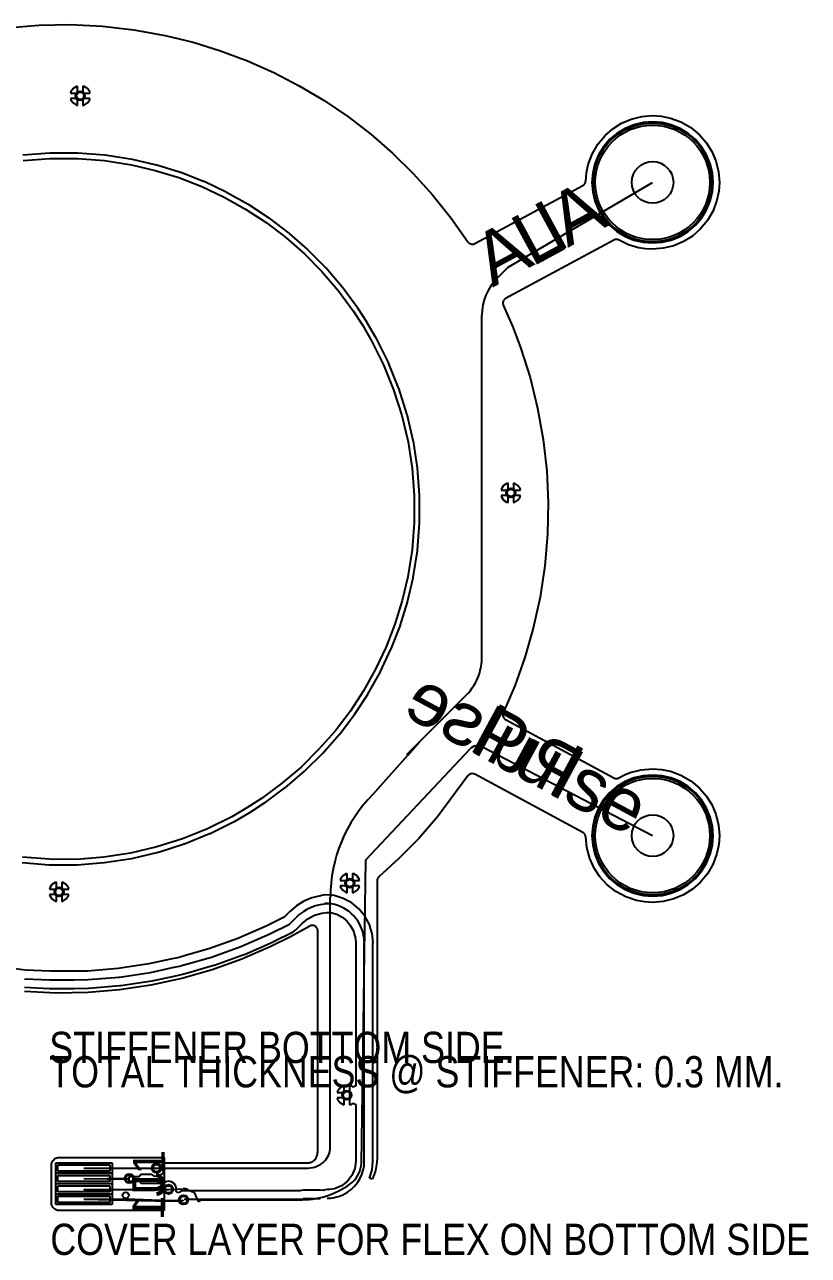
# Model space of a CAD drawing. Header units: millimetres. Extents: x -0.13 to 2.52, y -0.79 to 1.53.
# Drawn here: x 1.04 to 2.522, y -0.794 to 1.535 of the extents above; entities that cross this region are included whole.
import ezdxf

# ---------------------------------------------------------------- set-up
doc = ezdxf.new("R2010")
doc.units = ezdxf.units.MM
doc.header["$MEASUREMENT"] = 0
for name, color, linetype in [('BottomLayer', 5, 'Continuous'), ('BottomOverlay', 54, 'Continuous'), ('BottomPaste', 16, 'Continuous'), ('BottomSolder', 6, 'Continuous'), ('Mechanical4', 56, 'Continuous'), ('Mechanical5', 56, 'Continuous'), ('MultiLayer', 9, 'Continuous'), ('PadHoleLayer', 156, 'Continuous'), ('TopLayer', 1, 'Continuous'), ('TopOverlay', 2, 'Continuous'), ('TopPaste', 8, 'Continuous'), ('TopSolder', 216, 'Continuous'), ('ViaHoleLayer', 16, 'Continuous')]:
    doc.layers.add(name, color=color, linetype=linetype)
doc.styles.add('Arial', font='', dxfattribs={"height": 0.2})
doc.styles.add('Arial Narrow', font='', dxfattribs={"height": 0.2})
doc.styles.get('Arial').set_extended_font_data('Arial')
doc.styles.get('Arial Narrow').set_extended_font_data('Arial Narrow')

msp = doc.modelspace()

# ---------------------------------------------------------------- linework, layer by layer
at = {"layer": 'BottomLayer'}
for p, q in [((1.0072, 1.5285), (1.067, 1.5335)), ((1.067, 1.5335), (1.1269, 1.5346)), ((1.1269, 1.5346), (1.1869, 1.5317)), ((1.1869, 1.5317), (1.2466, 1.525)), ((1.2466, 1.525), (1.3059, 1.5143)), ((1.3059, 1.5143), (1.3585, 1.5013)), ((1.3585, 1.5013), (1.4104, 1.4853)), ((1.4104, 1.4853), (1.4612, 1.4662)), ((1.4612, 1.4662), (1.5108, 1.444)), ((1.5108, 1.444), (1.5592, 1.419)), ((1.1274, 1.4074), (1.127, 1.405)), ((1.127, 1.405), (1.1402, 1.405)), ((1.1316, 1.4136), (1.1274, 1.4074)), ((1.1378, 1.4178), (1.1316, 1.4136)), ((1.1402, 1.4182), (1.1378, 1.4178)), ((1.1402, 1.405), (1.1402, 1.4182)), ((1.1525, 1.4178), (1.1502, 1.4182)), ((1.1502, 1.4182), (1.1502, 1.405)), ((1.1502, 1.405), (1.1634, 1.405)), ((1.1588, 1.4136), (1.1525, 1.4178)), ((1.163, 1.4074), (1.1588, 1.4136)), ((1.1634, 1.405), (1.163, 1.4074)), ((1.5592, 1.419), (1.6059, 1.3911)), ((1.1402, 1.395), (1.127, 1.395)), ((1.127, 1.395), (1.1274, 1.3926)), ((1.1274, 1.3926), (1.1316, 1.3864)), ((1.1316, 1.3864), (1.1378, 1.3822)), ((1.1378, 1.3822), (1.1402, 1.3818)), ((1.1402, 1.3818), (1.1402, 1.395)), ((1.1634, 1.395), (1.1502, 1.395)), ((1.1502, 1.395), (1.1502, 1.3818)), ((1.1502, 1.3818), (1.1525, 1.3822)), ((1.1525, 1.3822), (1.1588, 1.3864)), ((1.1588, 1.3864), (1.163, 1.3926)), ((1.163, 1.3926), (1.1634, 1.395)), ((1.6059, 1.3911), (1.651, 1.3605)), ((1.651, 1.3605), (1.6942, 1.3271)), ((2.1684, 1.3481), (2.1865, 1.3558)), ((2.1865, 1.3558), (2.207, 1.3609)), ((2.207, 1.3609), (2.227, 1.3625)), ((2.227, 1.3507), (2.209, 1.3493)), ((2.227, 1.3625), (2.2435, 1.3614)), ((2.2449, 1.3493), (2.227, 1.3507)), ((2.2435, 1.3614), (2.2606, 1.3579)), ((2.2606, 1.3579), (2.2805, 1.3505)), ((2.2805, 1.3505), (2.2991, 1.3399)), ((1.6942, 1.3271), (1.7354, 1.2913)), ((2.1371, 1.3249), (2.1518, 1.3376)), ((2.1596, 1.3288), (2.1459, 1.3172)), ((2.1518, 1.3376), (2.1684, 1.3481)), ((2.1749, 1.3382), (2.1596, 1.3288)), ((2.1915, 1.3451), (2.1749, 1.3382)), ((2.209, 1.3493), (2.1915, 1.3451)), ((2.2624, 1.3451), (2.2449, 1.3493)), ((2.279, 1.3382), (2.2624, 1.3451)), ((2.2943, 1.3288), (2.279, 1.3382)), ((2.308, 1.3172), (2.2943, 1.3288)), ((2.2991, 1.3399), (2.3157, 1.3261)), ((2.1126, 1.2898), (2.1233, 1.3083)), ((2.1233, 1.3083), (2.1371, 1.3249)), ((2.1459, 1.3172), (2.1342, 1.3035)), ((2.3197, 1.3035), (2.308, 1.3172)), ((2.3157, 1.3261), (2.3284, 1.3114)), ((2.3284, 1.3114), (2.3389, 1.2948)), ((1.0876, 1.2916), (1.0365, 1.2877)), ((1.088, 1.2915), (1.0876, 1.2916)), ((1.0884, 1.2916), (1.088, 1.2915)), ((1.1397, 1.2916), (1.0884, 1.2916)), ((1.1401, 1.2915), (1.1397, 1.2916)), ((1.1405, 1.2915), (1.1401, 1.2915)), ((1.1918, 1.2875), (1.1405, 1.2915)), ((1.1921, 1.2874), (1.1918, 1.2875)), ((1.1925, 1.2874), (1.1921, 1.2874)), ((1.2434, 1.2794), (1.1925, 1.2874)), ((1.7354, 1.2913), (1.7744, 1.253)), ((2.1052, 1.2698), (2.1126, 1.2898)), ((2.1248, 1.2881), (2.118, 1.2715)), ((2.1342, 1.3035), (2.1248, 1.2881)), ((2.3291, 1.2881), (2.3197, 1.3035)), ((2.336, 1.2715), (2.3291, 1.2881)), ((2.3389, 1.2948), (2.3466, 1.2766)), ((1.2438, 1.2793), (1.2434, 1.2794)), ((1.2441, 1.2793), (1.2438, 1.2793)), ((1.2893, 1.2687), (1.2441, 1.2793)), ((1.2897, 1.2686), (1.2893, 1.2687)), ((1.29, 1.2685), (1.2897, 1.2686)), ((1.3344, 1.2548), (1.29, 1.2685)), ((2.1019, 1.2543), (2.1052, 1.2698)), ((2.118, 1.2715), (2.1138, 1.254)), ((2.3402, 1.254), (2.336, 1.2715)), ((2.3466, 1.2766), (2.3517, 1.2561)), ((1.3347, 1.2547), (1.3344, 1.2548)), ((1.3351, 1.2546), (1.3347, 1.2547)), ((1.3784, 1.2378), (1.3351, 1.2546)), ((1.3788, 1.2376), (1.3784, 1.2378)), ((1.3791, 1.2375), (1.3788, 1.2376)), ((1.4212, 1.2177), (1.3791, 1.2375)), ((1.7744, 1.253), (1.8111, 1.2124)), ((2.0988, 1.2337), (2.0995, 1.2346)), ((2.0995, 1.2346), (2.0998, 1.2355)), ((2.0998, 1.2355), (2.1002, 1.2363)), ((2.1002, 1.2363), (2.1003, 1.2374)), ((2.1003, 1.2374), (2.1006, 1.2384)), ((2.1006, 1.2384), (2.1019, 1.2543)), ((2.1138, 1.254), (2.1123, 1.2361)), ((2.1123, 1.2361), (2.1138, 1.2182)), ((2.3416, 1.2361), (2.3402, 1.254)), ((2.3402, 1.2182), (2.3416, 1.2361)), ((2.3517, 1.2561), (2.3533, 1.236)), ((2.3533, 1.236), (2.3522, 1.2195)), ((1.4215, 1.2175), (1.4212, 1.2177)), ((1.4219, 1.2173), (1.4215, 1.2175)), ((1.4626, 1.1946), (1.4219, 1.2173)), ((1.8111, 1.2124), (1.8462, 1.1686)), ((1.8911, 1.1204), (2.0953, 1.2303)), ((2.0953, 1.2303), (2.0961, 1.2309)), ((2.0961, 1.2309), (2.097, 1.2314)), ((2.097, 1.2314), (2.0976, 1.2322)), ((2.0976, 1.2322), (2.0983, 1.2328)), ((2.0983, 1.2328), (2.0988, 1.2337)), ((2.1138, 1.2182), (2.118, 1.2007)), ((2.336, 1.2007), (2.3402, 1.2182)), ((2.3522, 1.2195), (2.3488, 1.2025)), ((1.4628, 1.1943), (1.4626, 1.1946)), ((1.4632, 1.1942), (1.4628, 1.1943)), ((1.5022, 1.1686), (1.4632, 1.1942)), ((2.118, 1.2007), (2.1248, 1.1841)), ((2.3291, 1.1841), (2.336, 1.2007)), ((2.3488, 1.2025), (2.3414, 1.1825)), ((1.5025, 1.1683), (1.5022, 1.1686)), ((1.5028, 1.1682), (1.5025, 1.1683)), ((1.54, 1.1399), (1.5028, 1.1682)), ((1.8462, 1.1686), (1.8779, 1.1235)), ((2.1248, 1.1841), (2.1342, 1.1687)), ((2.1342, 1.1687), (2.1459, 1.1551)), ((2.308, 1.1551), (2.3197, 1.1687)), ((2.3197, 1.1687), (2.3291, 1.1841)), ((2.3414, 1.1825), (2.3307, 1.164)), ((2.1459, 1.1551), (2.1596, 1.1434)), ((2.1596, 1.1434), (2.1749, 1.134)), ((2.279, 1.134), (2.2943, 1.1434)), ((2.2943, 1.1434), (2.308, 1.1551)), ((2.3169, 1.1474), (2.3022, 1.1346)), ((2.3307, 1.164), (2.3169, 1.1474)), ((1.5402, 1.1396), (1.54, 1.1399)), ((1.5406, 1.1394), (1.5402, 1.1396)), ((1.5757, 1.1085), (1.5406, 1.1394)), ((1.8779, 1.1235), (1.8789, 1.1226)), ((1.8789, 1.1226), (1.8798, 1.1215)), ((1.8798, 1.1215), (1.8804, 1.1212)), ((1.8804, 1.1212), (1.8808, 1.1208)), ((1.8808, 1.1208), (1.8821, 1.1203)), ((1.8821, 1.1203), (1.8833, 1.1197)), ((1.8833, 1.1197), (1.8839, 1.1196)), ((1.8839, 1.1196), (1.8845, 1.1194)), ((1.8845, 1.1194), (1.8859, 1.1194)), ((1.8859, 1.1194), (1.8873, 1.1193)), ((1.8873, 1.1193), (1.8879, 1.1195)), ((1.8879, 1.1195), (1.8885, 1.1195)), ((1.8885, 1.1195), (1.8898, 1.12)), ((1.8898, 1.12), (1.8911, 1.1204)), ((2.1535, 1.127), (1.9493, 1.0167)), ((2.1543, 1.1272), (2.1535, 1.127)), ((2.155, 1.1276), (2.1543, 1.1272)), ((2.1562, 1.1278), (2.155, 1.1276)), ((2.1574, 1.1281), (2.1562, 1.1278)), ((2.1582, 1.1281), (2.1574, 1.1281)), ((2.159, 1.1282), (2.1582, 1.1281)), ((2.1601, 1.1279), (2.159, 1.1282)), ((2.1613, 1.1278), (2.1601, 1.1279)), ((2.162, 1.1274), (2.1613, 1.1278)), ((2.1628, 1.1272), (2.162, 1.1274)), ((2.1812, 1.1183), (2.1628, 1.1272)), ((2.1749, 1.134), (2.1915, 1.1271)), ((2.2003, 1.1126), (2.1812, 1.1183)), ((2.1915, 1.1271), (2.209, 1.1229)), ((2.209, 1.1229), (2.227, 1.1215)), ((2.227, 1.1215), (2.2449, 1.1229)), ((2.2449, 1.1229), (2.2624, 1.1271)), ((2.2624, 1.1271), (2.279, 1.134)), ((2.2856, 1.1242), (2.2675, 1.1164)), ((2.3022, 1.1346), (2.2856, 1.1242)), ((1.5759, 1.1082), (1.5757, 1.1085)), ((1.5762, 1.108), (1.5759, 1.1082)), ((1.6092, 1.0746), (1.5762, 1.108)), ((2.2136, 1.1105), (2.2003, 1.1126)), ((2.2268, 1.1098), (2.2136, 1.1105)), ((2.2469, 1.1114), (2.2268, 1.1098)), ((2.2675, 1.1164), (2.2469, 1.1114)), ((1.6094, 1.0743), (1.6092, 1.0746)), ((1.6097, 1.0741), (1.6094, 1.0743)), ((1.641, 1.0374), (1.6097, 1.0741)), ((1.6412, 1.037), (1.641, 1.0374)), ((1.6415, 1.0368), (1.6412, 1.037)), ((1.6694, 0.9989), (1.6415, 1.0368)), ((1.9442, 1.0091), (1.944, 1.0076)), ((1.944, 1.0076), (1.9441, 1.0071)), ((1.9441, 1.0071), (1.944, 1.0067)), ((1.944, 1.0067), (1.9445, 1.0052)), ((1.9444, 1.0107), (1.9442, 1.0091)), ((1.9446, 1.011), (1.9444, 1.0107)), ((1.9445, 1.0052), (1.9448, 1.0037)), ((1.9447, 1.0115), (1.9446, 1.011)), ((1.9455, 1.0128), (1.9447, 1.0115)), ((1.9448, 1.0037), (1.962, 0.9643)), ((1.9462, 1.0142), (1.9455, 1.0128)), ((1.9466, 1.0145), (1.9462, 1.0142)), ((1.9468, 1.0148), (1.9466, 1.0145)), ((1.9481, 1.0157), (1.9468, 1.0148)), ((1.9493, 1.0167), (1.9481, 1.0157)), ((1.6695, 0.9987), (1.6694, 0.9989)), ((1.6697, 0.9984), (1.6695, 0.9987)), ((1.6876, 0.9709), (1.6697, 0.9984)), ((1.6877, 0.9706), (1.6876, 0.9709)), ((1.6878, 0.9704), (1.6877, 0.9706)), ((1.7046, 0.9415), (1.6878, 0.9704)), ((1.962, 0.9643), (1.9774, 0.9237)), ((1.7047, 0.9412), (1.7046, 0.9415)), ((1.7049, 0.9409), (1.7047, 0.9412)), ((1.7276, 0.8954), (1.7049, 0.9409)), ((1.9774, 0.9237), (1.9954, 0.8668)), ((1.7277, 0.895), (1.7276, 0.8954)), ((1.7279, 0.8946), (1.7277, 0.895)), ((1.747, 0.8474), (1.7279, 0.8946)), ((1.9954, 0.8668), (2.0097, 0.8088)), ((1.7471, 0.847), (1.747, 0.8474)), ((1.7473, 0.8467), (1.7471, 0.847)), ((1.7627, 0.7981), (1.7473, 0.8467)), ((1.7628, 0.7977), (1.7627, 0.7981)), ((1.7629, 0.7973), (1.7628, 0.7977)), ((1.7746, 0.7476), (1.7629, 0.7973)), ((2.0097, 0.8088), (2.0202, 0.75)), ((1.7746, 0.7472), (1.7746, 0.7476)), ((1.7748, 0.7468), (1.7746, 0.7472)), ((1.7826, 0.6962), (1.7748, 0.7468)), ((2.0202, 0.75), (2.0269, 0.6905)), ((1.7826, 0.6958), (1.7826, 0.6962)), ((1.7827, 0.6954), (1.7826, 0.6958)), ((1.7866, 0.6443), (1.7827, 0.6954)), ((2.0269, 0.6905), (2.0296, 0.6307)), ((1.9413, 0.6562), (1.9408, 0.6538)), ((1.9408, 0.6538), (1.954, 0.6538)), ((1.9454, 0.6624), (1.9413, 0.6562)), ((1.9517, 0.6666), (1.9454, 0.6624)), ((1.954, 0.667), (1.9517, 0.6666)), ((1.954, 0.6538), (1.954, 0.667)), ((1.9664, 0.6666), (1.964, 0.667)), ((1.964, 0.667), (1.964, 0.6538)), ((1.964, 0.6538), (1.9773, 0.6538)), ((1.9726, 0.6624), (1.9664, 0.6666)), ((1.9768, 0.6562), (1.9726, 0.6624)), ((1.9773, 0.6538), (1.9768, 0.6562)), ((1.7866, 0.6439), (1.7866, 0.6443)), ((1.7866, 0.6436), (1.7866, 0.6439)), ((1.7866, 0.5922), (1.7866, 0.6436)), ((1.954, 0.6438), (1.9408, 0.6438)), ((1.9408, 0.6438), (1.9413, 0.6414)), ((1.9413, 0.6414), (1.9454, 0.6352)), ((1.9454, 0.6352), (1.9517, 0.631)), ((1.9517, 0.631), (1.954, 0.6306)), ((1.954, 0.6306), (1.954, 0.6438)), ((1.9773, 0.6438), (1.964, 0.6438)), ((1.964, 0.6438), (1.964, 0.6306)), ((1.964, 0.6306), (1.9664, 0.631)), ((1.9664, 0.631), (1.9726, 0.6352)), ((1.9726, 0.6352), (1.9768, 0.6414)), ((1.9768, 0.6414), (1.9773, 0.6438)), ((2.0296, 0.6307), (2.0285, 0.5708)), ((1.7825, 0.5402), (1.7866, 0.5914)), ((1.7865, 0.5918), (1.7866, 0.5922)), ((1.7866, 0.5914), (1.7865, 0.5918)), ((2.0285, 0.5708), (2.0234, 0.5109)), ((1.7744, 0.4885), (1.7824, 0.5394)), ((1.7824, 0.5398), (1.7825, 0.5402)), ((1.7824, 0.5394), (1.7824, 0.5398)), ((2.0234, 0.5109), (2.0144, 0.4516)), ((1.7637, 0.4426), (1.7743, 0.4878)), ((1.7743, 0.4882), (1.7744, 0.4885)), ((1.7743, 0.4878), (1.7743, 0.4882)), ((1.7636, 0.4423), (1.7637, 0.4426)), ((2.0144, 0.4516), (2.0015, 0.3929)), ((1.7498, 0.3975), (1.7636, 0.4419)), ((1.7636, 0.4419), (1.7636, 0.4423)), ((1.7328, 0.3535), (1.7496, 0.3969)), ((1.7496, 0.3969), (1.7497, 0.3972)), ((1.7497, 0.3972), (1.7498, 0.3975)), ((2.0015, 0.3929), (1.9855, 0.3372)), ((1.7127, 0.3107), (1.7325, 0.3528)), ((1.7325, 0.3528), (1.7326, 0.3532)), ((1.7326, 0.3532), (1.7328, 0.3535)), ((1.9855, 0.3372), (1.9664, 0.2839)), ((1.6896, 0.2694), (1.7124, 0.3101)), ((1.7124, 0.3101), (1.7125, 0.3104)), ((1.7125, 0.3104), (1.7127, 0.3107)), ((1.9664, 0.2839), (1.9446, 0.2329)), ((1.6636, 0.2297), (1.6892, 0.2688)), ((1.6892, 0.2688), (1.6893, 0.2691)), ((1.6893, 0.2691), (1.6896, 0.2694)), ((1.9446, 0.2329), (1.9443, 0.2314)), ((1.6349, 0.1919), (1.6632, 0.2291)), ((1.6632, 0.2291), (1.6634, 0.2295)), ((1.6634, 0.2295), (1.6636, 0.2297)), ((1.9439, 0.2294), (1.9438, 0.229)), ((1.9438, 0.229), (1.9441, 0.2275)), ((1.9443, 0.2314), (1.9439, 0.2299)), ((1.9439, 0.2299), (1.9439, 0.2294)), ((1.9441, 0.2275), (1.9442, 0.226)), ((1.9442, 0.226), (1.9444, 0.2255)), ((1.9444, 0.2255), (1.9445, 0.2251)), ((1.9445, 0.2251), (1.9454, 0.2238)), ((1.9454, 0.2238), (1.9461, 0.2224)), ((1.9461, 0.2224), (1.9465, 0.2221)), ((1.9465, 0.2221), (1.9467, 0.2217)), ((1.9467, 0.2217), (1.948, 0.2209)), ((1.948, 0.2209), (1.9492, 0.2199)), ((1.9492, 0.2199), (2.1535, 0.1095)), ((1.6035, 0.1562), (1.6344, 0.1914)), ((1.6344, 0.1914), (1.6346, 0.1917)), ((1.6346, 0.1917), (1.6349, 0.1919)), ((1.5696, 0.1228), (1.603, 0.1557)), ((1.603, 0.1557), (1.6032, 0.156)), ((1.6032, 0.156), (1.6035, 0.1562)), ((1.5324, 0.0909), (1.5691, 0.1223)), ((1.5691, 0.1223), (1.5693, 0.1226)), ((1.5693, 0.1226), (1.5696, 0.1228)), ((1.8822, 0.1167), (1.881, 0.1163)), ((1.8833, 0.1173), (1.8822, 0.1167)), ((1.8841, 0.1174), (1.8833, 0.1173)), ((1.8847, 0.1176), (1.8841, 0.1174)), ((1.886, 0.1175), (1.8847, 0.1176)), ((1.8873, 0.1177), (1.886, 0.1175)), ((1.888, 0.1174), (1.8873, 0.1177)), ((1.8887, 0.1174), (1.888, 0.1174)), ((1.8899, 0.1169), (1.8887, 0.1174)), ((1.8911, 0.1165), (1.8899, 0.1169)), ((2.0953, 0.0063), (1.8911, 0.1165)), ((2.1738, 0.1151), (2.1846, 0.1195)), ((2.1846, 0.1195), (2.2055, 0.1249)), ((2.2055, 0.1249), (2.2271, 0.1268)), ((2.2271, 0.1268), (2.2436, 0.1257)), ((2.2436, 0.1257), (2.2606, 0.1222)), ((2.2606, 0.1222), (2.2805, 0.1148)), ((1.8781, 0.1136), (1.8207, 0.036)), ((1.879, 0.1144), (1.8781, 0.1136)), ((1.8798, 0.1154), (1.879, 0.1144)), ((1.8805, 0.1158), (1.8798, 0.1154)), ((1.881, 0.1163), (1.8805, 0.1158)), ((2.1535, 0.1095), (2.1545, 0.1093)), ((2.1545, 0.1093), (2.1553, 0.1088)), ((2.1553, 0.1088), (2.1564, 0.1087)), ((2.1564, 0.1087), (2.1574, 0.1084)), ((2.1574, 0.1084), (2.1583, 0.1085)), ((2.1583, 0.1085), (2.1593, 0.1084)), ((2.1593, 0.1084), (2.1603, 0.1086)), ((2.1749, 0.1025), (2.1596, 0.0931)), ((2.1603, 0.1086), (2.1613, 0.1087)), ((2.1613, 0.1087), (2.1622, 0.1092)), ((2.1622, 0.1092), (2.1631, 0.1095)), ((2.1631, 0.1095), (2.1738, 0.1151)), ((2.1915, 0.1094), (2.1749, 0.1025)), ((2.209, 0.1136), (2.1915, 0.1094)), ((2.227, 0.115), (2.209, 0.1136)), ((2.2449, 0.1136), (2.227, 0.115)), ((2.2624, 0.1094), (2.2449, 0.1136)), ((2.279, 0.1025), (2.2624, 0.1094)), ((2.2943, 0.0931), (2.279, 0.1025)), ((2.2805, 0.1148), (2.2991, 0.1042)), ((2.2991, 0.1042), (2.3157, 0.0904)), ((1.4939, 0.0626), (1.5318, 0.0905)), ((1.5318, 0.0905), (1.532, 0.0907)), ((1.532, 0.0907), (1.5324, 0.0909)), ((2.1459, 0.0814), (2.1342, 0.0678)), ((2.1596, 0.0931), (2.1459, 0.0814)), ((2.308, 0.0814), (2.2943, 0.0931)), ((2.3197, 0.0678), (2.308, 0.0814)), ((2.3157, 0.0904), (2.3284, 0.0757)), ((2.3284, 0.0757), (2.3389, 0.0591)), ((1.4659, 0.0444), (1.4934, 0.0622)), ((1.4934, 0.0622), (1.4937, 0.0625)), ((1.4937, 0.0625), (1.4939, 0.0626)), ((2.1248, 0.0524), (2.118, 0.0358)), ((2.1342, 0.0678), (2.1248, 0.0524)), ((2.3291, 0.0524), (2.3197, 0.0678)), ((2.336, 0.0358), (2.3291, 0.0524)), ((2.3389, 0.0591), (2.3466, 0.0409)), ((1.3904, 0.0044), (1.4359, 0.027)), ((1.4359, 0.027), (1.4362, 0.0272)), ((1.4362, 0.0272), (1.4365, 0.0273)), ((1.4365, 0.0273), (1.4654, 0.0441)), ((1.4654, 0.0441), (1.4656, 0.0443)), ((1.4656, 0.0443), (1.4659, 0.0444)), ((1.8207, 0.036), (1.785, -0.0048)), ((2.118, 0.0358), (2.1138, 0.0183)), ((2.3402, 0.0183), (2.336, 0.0358)), ((2.3466, 0.0409), (2.3517, 0.0204)), ((1.3424, -0.015), (1.3896, 0.0041)), ((1.3896, 0.0041), (1.39, 0.0043)), ((1.39, 0.0043), (1.3904, 0.0044)), ((2.096, 0.0056), (2.0953, 0.0063)), ((2.0969, 0.0052), (2.096, 0.0056)), ((2.0975, 0.0044), (2.0969, 0.0052)), ((2.0983, 0.0037), (2.0975, 0.0044)), ((2.0988, 0.0029), (2.0983, 0.0037)), ((2.0994, 0.0021), (2.0988, 0.0029)), ((2.0997, 0.0011), (2.0994, 0.0021)), ((2.1002, 0.0002), (2.0997, 0.0011)), ((2.1003, -0.0008), (2.1002, 0.0002)), ((2.1138, 0.0183), (2.1123, 0.0004)), ((2.1123, 0.0004), (2.1138, -0.0175)), ((2.3416, 0.0004), (2.3402, 0.0183)), ((2.3402, -0.0175), (2.3416, 0.0004)), ((2.3517, 0.0204), (2.3533, 0.0003)), ((2.3533, 0.0003), (2.3522, -0.0162)), ((1.2931, -0.0308), (1.3417, -0.0153)), ((1.3417, -0.0153), (1.342, -0.0151)), ((1.342, -0.0151), (1.3424, -0.015)), ((1.785, -0.0048), (1.7478, -0.0426)), ((2.1006, -0.0017), (2.1003, -0.0008)), ((2.1027, -0.0224), (2.1006, -0.0017)), ((2.1083, -0.043), (2.1027, -0.0224)), ((2.1138, -0.0175), (2.118, -0.035)), ((2.336, -0.035), (2.3402, -0.0175)), ((2.3522, -0.0162), (2.3488, -0.0332)), ((1.1912, -0.0506), (1.2418, -0.0428)), ((1.2418, -0.0428), (1.2422, -0.0427)), ((1.2422, -0.0427), (1.2426, -0.0427)), ((1.2426, -0.0427), (1.2923, -0.031)), ((1.2923, -0.031), (1.2927, -0.0308)), ((1.2927, -0.0308), (1.2931, -0.0308)), ((1.7478, -0.0426), (1.7094, -0.0775)), ((2.1166, -0.061), (2.1083, -0.043)), ((2.118, -0.035), (2.1248, -0.0516)), ((2.3291, -0.0516), (2.336, -0.035)), ((2.3488, -0.0332), (2.3414, -0.0532)), ((1.0352, -0.0506), (1.0864, -0.0546)), ((1.0864, -0.0546), (1.0868, -0.0546)), ((1.0868, -0.0546), (1.0872, -0.0546)), ((1.0872, -0.0546), (1.1386, -0.0547)), ((1.1386, -0.0547), (1.139, -0.0546)), ((1.139, -0.0546), (1.1393, -0.0547)), ((1.1393, -0.0547), (1.1905, -0.0507)), ((1.1905, -0.0507), (1.1908, -0.0506)), ((1.1908, -0.0506), (1.1912, -0.0506)), ((2.1274, -0.0774), (2.1166, -0.061)), ((2.1248, -0.0516), (2.1342, -0.067)), ((2.1342, -0.067), (2.1459, -0.0807)), ((2.308, -0.0807), (2.3197, -0.067)), ((2.3197, -0.067), (2.3291, -0.0516)), ((2.3414, -0.0532), (2.3307, -0.0717)), ((1.0915, -0.0923), (1.0874, -0.0985)), ((1.0978, -0.0881), (1.0915, -0.0923)), ((1.1001, -0.0876), (1.0978, -0.0881)), ((1.1001, -0.1009), (1.1001, -0.0876)), ((1.1125, -0.0881), (1.1101, -0.0876)), ((1.1101, -0.0876), (1.1101, -0.1009)), ((1.1187, -0.0923), (1.1125, -0.0881)), ((1.1229, -0.0985), (1.1187, -0.0923)), ((1.6371, -0.0821), (1.6366, -0.0845)), ((1.6366, -0.0845), (1.6498, -0.0845)), ((1.6412, -0.0759), (1.6371, -0.0821)), ((1.6475, -0.0717), (1.6412, -0.0759)), ((1.6498, -0.0713), (1.6475, -0.0717)), ((1.6498, -0.0845), (1.6498, -0.0713)), ((1.6622, -0.0717), (1.6598, -0.0713)), ((1.6598, -0.0713), (1.6598, -0.0845)), ((1.6598, -0.0845), (1.6731, -0.0845)), ((1.6684, -0.0759), (1.6622, -0.0717)), ((1.6726, -0.0821), (1.6684, -0.0759)), ((1.6731, -0.0845), (1.6726, -0.0821)), ((1.7065, -0.0828), (1.7061, -0.0845)), ((1.7061, -0.0845), (1.7061, -0.0848)), ((1.7061, -0.0848), (1.7061, -0.085)), ((1.7061, -0.085), (1.7061, -0.2598)), ((1.7069, -0.0811), (1.7065, -0.0828)), ((1.707, -0.0809), (1.7069, -0.0811)), ((1.7071, -0.0807), (1.707, -0.0809)), ((1.7081, -0.0793), (1.7071, -0.0807)), ((1.7091, -0.0778), (1.7081, -0.0793)), ((1.7093, -0.0777), (1.7091, -0.0778)), ((1.7094, -0.0775), (1.7093, -0.0777)), ((2.1406, -0.0918), (2.1274, -0.0774)), ((2.1576, -0.1052), (2.1406, -0.0918)), ((2.1459, -0.0807), (2.1596, -0.0923)), ((2.1596, -0.0923), (2.1749, -0.1017)), ((2.279, -0.1017), (2.2943, -0.0923)), ((2.2943, -0.0923), (2.308, -0.0807)), ((2.3169, -0.0883), (2.3022, -0.1011)), ((2.3307, -0.0717), (2.3169, -0.0883)), ((1.0874, -0.0985), (1.0869, -0.1009)), ((1.0869, -0.1009), (1.1001, -0.1009)), ((1.1001, -0.1109), (1.0869, -0.1109)), ((1.0869, -0.1109), (1.0874, -0.1132)), ((1.0874, -0.1132), (1.0915, -0.1194)), ((1.1001, -0.1241), (1.1001, -0.1109)), ((1.1101, -0.1009), (1.1233, -0.1009)), ((1.1233, -0.1109), (1.1101, -0.1109)), ((1.1101, -0.1109), (1.1101, -0.1241)), ((1.1187, -0.1194), (1.1229, -0.1132)), ((1.1233, -0.1009), (1.1229, -0.0985)), ((1.1229, -0.1132), (1.1233, -0.1109)), ((1.5994, -0.1137), (1.5832, -0.1175)), ((1.6002, -0.1136), (1.5994, -0.1137)), ((1.6014, -0.1128), (1.6002, -0.1136)), ((1.6077, -0.1115), (1.6014, -0.1128)), ((1.6254, -0.1132), (1.6077, -0.1114)), ((1.6077, -0.1114), (1.6077, -0.1115)), ((1.6424, -0.1183), (1.6254, -0.1132)), ((1.6498, -0.0945), (1.6366, -0.0945)), ((1.6366, -0.0945), (1.6371, -0.0969)), ((1.6371, -0.0969), (1.6412, -0.1031)), ((1.6412, -0.1031), (1.6475, -0.1073)), ((1.6475, -0.1073), (1.6498, -0.1077)), ((1.6498, -0.1077), (1.6498, -0.0945)), ((1.6731, -0.0945), (1.6598, -0.0945)), ((1.6598, -0.0945), (1.6598, -0.1077)), ((1.6598, -0.1077), (1.6622, -0.1073)), ((1.6622, -0.1073), (1.6684, -0.1031)), ((1.6684, -0.1031), (1.6726, -0.0969)), ((1.6726, -0.0969), (1.6731, -0.0945)), ((2.1765, -0.1154), (2.1576, -0.1052)), ((2.1749, -0.1017), (2.1915, -0.1086)), ((2.1967, -0.1223), (2.1765, -0.1154)), ((2.1915, -0.1086), (2.209, -0.1128)), ((2.209, -0.1128), (2.227, -0.1142)), ((2.227, -0.1142), (2.2449, -0.1128)), ((2.2449, -0.1128), (2.2624, -0.1086)), ((2.2624, -0.1086), (2.279, -0.1017)), ((2.2856, -0.1115), (2.2675, -0.1193)), ((2.3022, -0.1011), (2.2856, -0.1115)), ((1.0915, -0.1194), (1.0978, -0.1236)), ((1.0978, -0.1236), (1.1001, -0.1241)), ((1.1101, -0.1241), (1.1125, -0.1236)), ((1.1125, -0.1236), (1.1187, -0.1194)), ((1.5537, -0.1326), (1.5411, -0.1434)), ((1.5679, -0.1239), (1.5537, -0.1326)), ((1.5832, -0.1175), (1.5679, -0.1239)), ((1.6582, -0.1267), (1.6424, -0.1183)), ((1.6719, -0.138), (1.6582, -0.1267)), ((1.6832, -0.1518), (1.6719, -0.138)), ((2.212, -0.125), (2.1967, -0.1223)), ((2.2269, -0.1259), (2.212, -0.125)), ((2.2469, -0.1243), (2.2269, -0.1259)), ((2.2675, -0.1193), (2.2469, -0.1243)), ((1.5309, -0.1536), (1.4964, -0.1709)), ((1.5411, -0.1434), (1.5309, -0.1536)), ((1.5405, -0.167), (1.5527, -0.1549)), ((1.5411, -0.1434), (1.5411, -0.1434)), ((1.5411, -0.1434), (1.5411, -0.1434)), ((1.5645, -0.166), (1.5752, -0.1572)), ((1.5752, -0.1572), (1.5879, -0.1504)), ((1.5879, -0.1504), (1.6016, -0.1462)), ((1.6016, -0.1462), (1.6111, -0.1453)), ((1.6111, -0.1453), (1.6159, -0.145)), ((1.6159, -0.145), (1.6206, -0.1457)), ((1.6206, -0.1457), (1.6299, -0.1485)), ((1.6299, -0.1485), (1.64, -0.1539)), ((1.64, -0.1539), (1.6488, -0.1611)), ((1.6488, -0.1611), (1.6561, -0.17)), ((1.6916, -0.1675), (1.6832, -0.1518)), ((1.4964, -0.1709), (1.4429, -0.1941)), ((1.4489, -0.2093), (1.5034, -0.1857)), ((1.5034, -0.1857), (1.5405, -0.167)), ((1.5107, -0.2002), (1.5478, -0.1816)), ((1.5789, -0.1707), (1.5428, -0.191)), ((1.5478, -0.1816), (1.5499, -0.18)), ((1.5499, -0.18), (1.5521, -0.1786)), ((1.5521, -0.1786), (1.5642, -0.1664)), ((1.5642, -0.1664), (1.5645, -0.166)), ((1.5795, -0.1705), (1.5789, -0.1707)), ((1.58, -0.1702), (1.5795, -0.1705)), ((1.5814, -0.1699), (1.58, -0.1702)), ((1.5827, -0.1695), (1.5814, -0.1699)), ((1.5833, -0.1696), (1.5827, -0.1695)), ((1.5839, -0.1694), (1.5833, -0.1696)), ((1.5853, -0.1697), (1.5839, -0.1694)), ((1.5867, -0.1698), (1.5853, -0.1697)), ((1.5872, -0.1701), (1.5867, -0.1698)), ((1.5878, -0.1702), (1.5872, -0.1701)), ((1.589, -0.171), (1.5878, -0.1702)), ((1.5902, -0.1716), (1.589, -0.171)), ((1.5906, -0.1721), (1.5902, -0.1716)), ((1.5911, -0.1724), (1.5906, -0.1721)), ((1.5919, -0.1736), (1.5911, -0.1724)), ((1.5928, -0.1747), (1.5919, -0.1736)), ((1.593, -0.1752), (1.5928, -0.1747)), ((1.5933, -0.1757), (1.593, -0.1752)), ((1.5936, -0.1771), (1.5933, -0.1757)), ((1.594, -0.1784), (1.5936, -0.1771)), ((1.594, -0.179), (1.594, -0.1784)), ((1.5941, -0.1796), (1.594, -0.179)), ((1.5941, -0.2598), (1.5941, -0.1796)), ((1.6561, -0.17), (1.6615, -0.18)), ((1.6615, -0.18), (1.6638, -0.1879)), ((1.6945, -0.1771), (1.6916, -0.1675)), ((1.6948, -0.1775), (1.6945, -0.1771)), ((1.6952, -0.1792), (1.6948, -0.1775)), ((1.6968, -0.1846), (1.6952, -0.1792)), ((1.6986, -0.2023), (1.6968, -0.1846)), ((1.4429, -0.1941), (1.3881, -0.2138)), ((1.3931, -0.2293), (1.4489, -0.2093)), ((1.4554, -0.2243), (1.5099, -0.2006)), ((1.5428, -0.191), (1.5054, -0.2097)), ((1.5099, -0.2006), (1.5102, -0.2004)), ((1.5102, -0.2004), (1.5107, -0.2002)), ((1.6638, -0.1879), (1.6648, -0.191)), ((1.6648, -0.191), (1.6659, -0.202)), ((1.6659, -0.202), (1.6658, -0.2023)), ((1.6658, -0.2023), (1.6658, -0.4732)), ((1.6821, -0.6152), (1.6821, -0.2023)), ((1.6984, -0.6152), (1.6984, -0.2023)), ((1.6984, -0.2023), (1.6986, -0.2023)), ((1.332, -0.2299), (1.3157, -0.2334)), ((1.3459, -0.2259), (1.332, -0.2299)), ((1.3881, -0.2138), (1.3459, -0.2259)), ((1.3504, -0.2415), (1.3864, -0.2312)), ((1.3864, -0.2312), (1.3931, -0.2293)), ((1.3986, -0.2447), (1.4544, -0.2246)), ((1.5054, -0.2097), (1.4507, -0.2334)), ((1.4544, -0.2246), (1.4549, -0.2244)), ((1.4549, -0.2244), (1.4554, -0.2243)), ((1.0416, -0.254), (1.0109, -0.2506)), ((1.0878, -0.2562), (1.0416, -0.254)), ((1.1588, -0.2558), (1.1332, -0.2562)), ((1.2171, -0.2509), (1.1588, -0.2558)), ((1.2749, -0.2423), (1.2171, -0.2509)), ((1.3157, -0.2334), (1.2749, -0.2423)), ((1.2779, -0.2583), (1.3192, -0.2493)), ((1.3157, -0.2334), (1.3157, -0.2334)), ((1.3192, -0.2493), (1.3357, -0.2458)), ((1.3363, -0.2456), (1.3504, -0.2415)), ((1.3945, -0.2536), (1.3371, -0.27)), ((1.3549, -0.2572), (1.3908, -0.2469)), ((1.3908, -0.2469), (1.3976, -0.245)), ((1.4507, -0.2334), (1.3945, -0.2536)), ((1.3976, -0.245), (1.398, -0.2448)), ((1.398, -0.2448), (1.3986, -0.2447)), ((1.0406, -0.2703), (1.0874, -0.2726)), ((1.0874, -0.2726), (1.1332, -0.2726)), ((1.1332, -0.2562), (1.0878, -0.2562)), ((1.1334, -0.2726), (1.1593, -0.2721)), ((1.1599, -0.2721), (1.2187, -0.2672)), ((1.2193, -0.2671), (1.2779, -0.2583)), ((1.2217, -0.2832), (1.2803, -0.2744)), ((1.3371, -0.27), (1.2787, -0.2827)), ((1.2803, -0.2744), (1.2808, -0.2743)), ((1.2808, -0.2743), (1.2813, -0.2743)), ((1.2813, -0.2743), (1.3226, -0.2653)), ((1.3226, -0.2653), (1.3391, -0.2617)), ((1.3391, -0.2617), (1.3399, -0.2614)), ((1.3399, -0.2614), (1.3408, -0.2613)), ((1.3408, -0.2613), (1.3549, -0.2572)), ((1.5941, -0.5968), (1.5941, -0.2598)), ((1.7061, -0.2598), (1.7061, -0.5968)), ((1.0398, -0.2866), (1.0866, -0.2889)), ((1.0999, -0.2977), (1.0399, -0.2948)), ((1.0866, -0.2889), (1.087, -0.2888)), ((1.087, -0.2888), (1.0874, -0.2889)), ((1.0874, -0.2889), (1.1332, -0.2889)), ((1.1598, -0.2966), (1.0999, -0.2977)), ((1.1332, -0.2889), (1.1335, -0.2888)), ((1.1335, -0.2888), (1.1337, -0.2889)), ((1.1337, -0.2889), (1.1596, -0.2884)), ((1.1596, -0.2884), (1.1604, -0.2882)), ((1.2195, -0.2916), (1.1598, -0.2966)), ((1.1604, -0.2882), (1.1612, -0.2883)), ((1.1612, -0.2883), (1.22, -0.2834)), ((1.2787, -0.2827), (1.2195, -0.2916)), ((1.22, -0.2834), (1.2209, -0.2832)), ((1.2209, -0.2832), (1.2217, -0.2832)), ((1.6316, -0.4834), (1.6311, -0.4858)), ((1.6311, -0.4858), (1.6443, -0.4858)), ((1.6357, -0.4772), (1.6316, -0.4834)), ((1.642, -0.473), (1.6357, -0.4772)), ((1.6443, -0.4725), (1.642, -0.473)), ((1.6443, -0.4858), (1.6443, -0.4725)), ((1.6567, -0.473), (1.6543, -0.4725)), ((1.6543, -0.4725), (1.6543, -0.4908)), ((1.6608, -0.4757), (1.6567, -0.473)), ((1.6658, -0.4732), (1.6608, -0.4757)), ((1.6443, -0.4958), (1.6311, -0.4958)), ((1.6311, -0.4958), (1.6316, -0.4981)), ((1.6316, -0.4981), (1.6357, -0.5043)), ((1.6357, -0.5043), (1.642, -0.5085)), ((1.642, -0.5085), (1.6443, -0.509)), ((1.6443, -0.509), (1.6443, -0.4958)), ((1.6543, -0.4908), (1.6543, -0.509)), ((1.6543, -0.509), (1.6567, -0.5085)), ((1.6567, -0.5085), (1.6608, -0.5058)), ((1.6608, -0.5058), (1.6658, -0.5083)), ((1.6658, -0.5083), (1.6658, -0.6152)), ((1.5926, -0.6062), (1.5928, -0.6053)), ((1.5928, -0.6053), (1.5932, -0.6044)), ((1.5932, -0.6044), (1.5937, -0.6023)), ((1.5937, -0.6014), (1.5939, -0.6006)), ((1.5937, -0.6023), (1.5937, -0.6014)), ((1.5939, -0.6006), (1.5941, -0.5973)), ((1.594, -0.5971), (1.5941, -0.5968)), ((1.5941, -0.5973), (1.594, -0.5971)), ((1.7061, -0.5968), (1.7061, -0.61)), ((1.1028, -0.6226), (1.2012, -0.6226)), ((1.1028, -0.6345), (1.1028, -0.6226)), ((1.152, -0.6286), (1.239, -0.6286)), ((1.152, -0.6286), (1.152, -0.6286)), ((1.2012, -0.6226), (1.2012, -0.6345)), ((1.239, -0.6286), (1.289, -0.6286)), ((1.239, -0.6286), (1.239, -0.6286)), ((1.289, -0.6286), (1.2894, -0.629)), ((1.3035, -0.6238), (1.3044, -0.6213)), ((1.3046, -0.629), (1.3035, -0.6238)), ((1.3044, -0.6213), (1.3057, -0.6188)), ((1.3057, -0.6188), (1.341, -0.6188)), ((1.341, -0.6188), (1.341, -0.6188)), ((1.341, -0.6188), (1.341, -0.6188)), ((1.341, -0.6188), (1.5693, -0.6188)), ((1.5693, -0.6188), (1.5721, -0.6188)), ((1.5721, -0.6188), (1.5722, -0.6188)), ((1.5722, -0.6188), (1.5722, -0.6188)), ((1.5722, -0.6188), (1.5739, -0.6188)), ((1.5739, -0.6188), (1.5742, -0.6187)), ((1.5742, -0.6187), (1.5746, -0.6188)), ((1.5746, -0.6188), (1.5762, -0.6186)), ((1.5762, -0.6186), (1.5768, -0.6185)), ((1.5768, -0.6185), (1.5774, -0.6185)), ((1.5774, -0.6185), (1.5788, -0.6182)), ((1.5788, -0.6182), (1.5795, -0.6179)), ((1.5795, -0.6179), (1.5802, -0.6178)), ((1.5802, -0.6178), (1.5815, -0.6174)), ((1.5815, -0.6174), (1.5822, -0.617)), ((1.5822, -0.617), (1.583, -0.6168)), ((1.583, -0.6168), (1.5842, -0.6161)), ((1.5842, -0.6161), (1.5849, -0.6156)), ((1.5849, -0.6156), (1.5856, -0.6152)), ((1.5856, -0.6152), (1.5868, -0.6143)), ((1.5868, -0.6143), (1.5874, -0.6137)), ((1.5874, -0.6137), (1.5881, -0.6132)), ((1.5881, -0.6132), (1.5891, -0.6122)), ((1.5891, -0.6122), (1.5895, -0.6114)), ((1.5895, -0.6114), (1.5902, -0.6108)), ((1.5902, -0.6108), (1.5911, -0.6094)), ((1.5911, -0.6094), (1.5914, -0.6086)), ((1.5914, -0.6086), (1.5919, -0.6078)), ((1.5919, -0.6078), (1.5926, -0.6062)), ((1.666, -0.616), (1.6642, -0.6292)), ((1.6658, -0.6152), (1.666, -0.616)), ((1.6969, -0.6321), (1.6985, -0.6152)), ((1.6985, -0.6152), (1.6984, -0.6152)), ((1.7048, -0.6253), (1.7031, -0.633)), ((1.7058, -0.6177), (1.7048, -0.6253)), ((1.7061, -0.61), (1.7058, -0.6177)), ((1.2012, -0.6345), (1.1028, -0.6345)), ((1.1028, -0.6423), (1.2012, -0.6423)), ((1.1028, -0.6541), (1.1028, -0.6423)), ((1.152, -0.6482), (1.1962, -0.6491)), ((1.1962, -0.6491), (1.2361, -0.6498)), ((1.2012, -0.6423), (1.2012, -0.6541)), ((1.2361, -0.6498), (1.2374, -0.6485)), ((1.2374, -0.6485), (1.2379, -0.6485)), ((1.2379, -0.6542), (1.2379, -0.6442)), ((1.2379, -0.6442), (1.2567, -0.6442)), ((1.2567, -0.6442), (1.2599, -0.6398)), ((1.2599, -0.6398), (1.2789, -0.6398)), ((1.2789, -0.6398), (1.2836, -0.643)), ((1.2836, -0.643), (1.2894, -0.6441)), ((1.2894, -0.6441), (1.2952, -0.643)), ((1.2952, -0.643), (1.3001, -0.6397)), ((1.3001, -0.6397), (1.3034, -0.6348)), ((1.3034, -0.6348), (1.3046, -0.629)), ((1.6588, -0.6423), (1.6502, -0.6536)), ((1.6642, -0.6292), (1.6588, -0.6423)), ((1.6922, -0.6474), (1.6969, -0.6321)), ((1.6969, -0.6493), (1.6922, -0.6474)), ((1.6974, -0.6484), (1.6969, -0.6493)), ((1.7006, -0.6408), (1.6974, -0.6484)), ((1.7031, -0.633), (1.7006, -0.6408)), ((1.2012, -0.6541), (1.1028, -0.6541)), ((1.1028, -0.662), (1.2012, -0.662)), ((1.1028, -0.6738), (1.1028, -0.662)), ((1.2012, -0.6738), (1.1028, -0.6738)), ((1.152, -0.6679), (1.1528, -0.6688)), ((1.1528, -0.6688), (1.312, -0.6688)), ((1.2012, -0.662), (1.2012, -0.6738)), ((1.2576, -0.6542), (1.2379, -0.6542)), ((1.2604, -0.6577), (1.2576, -0.6542)), ((1.302, -0.6576), (1.2604, -0.6577)), ((1.3062, -0.6548), (1.302, -0.6576)), ((1.312, -0.6536), (1.3062, -0.6548)), ((1.3178, -0.6548), (1.312, -0.6536)), ((1.312, -0.6688), (1.312, -0.6688)), ((1.3227, -0.658), (1.3178, -0.6548)), ((1.326, -0.663), (1.3227, -0.658)), ((1.3271, -0.6688), (1.326, -0.663)), ((1.3263, -0.673), (1.3271, -0.6688)), ((1.3276, -0.6741), (1.3263, -0.673)), ((1.3309, -0.6755), (1.3276, -0.6741)), ((1.3353, -0.6725), (1.3309, -0.6755)), ((1.3416, -0.6713), (1.3353, -0.6725)), ((1.5604, -0.6713), (1.3416, -0.6713)), ((1.5663, -0.6701), (1.5604, -0.6713)), ((1.5987, -0.6701), (1.5663, -0.6701)), ((1.6044, -0.6712), (1.5987, -0.6701)), ((1.6055, -0.6704), (1.6044, -0.6712)), ((1.6118, -0.6692), (1.6055, -0.6704)), ((1.6166, -0.6688), (1.6118, -0.6692)), ((1.6118, -0.6692), (1.6118, -0.6692)), ((1.6258, -0.6676), (1.6166, -0.6688)), ((1.6389, -0.6622), (1.6258, -0.6676)), ((1.6412, -0.6605), (1.6389, -0.6622)), ((1.6502, -0.6536), (1.6412, -0.6605)), ((1.1028, -0.6817), (1.2012, -0.6817)), ((1.1028, -0.6935), (1.1028, -0.6817)), ((1.2012, -0.6935), (1.1028, -0.6935)), ((1.152, -0.6876), (1.2868, -0.6904)), ((1.2012, -0.6817), (1.2012, -0.6935)), ((1.2868, -0.6904), (1.287, -0.6904)), ((1.287, -0.6904), (1.3333, -0.6904)), ((1.3333, -0.6904), (1.3336, -0.6901)), ((1.3336, -0.6901), (1.339, -0.6901)), ((1.339, -0.6901), (1.3405, -0.6886)), ((1.3416, -0.6876), (1.5663, -0.6876)), ((1.5663, -0.6864), (1.5987, -0.6864))]:
    msp.add_line(p, q, dxfattribs=at)
for centre, radius in [((1.1452, 1.4), 0.00886), ((2.227, 1.2361), 0.1083), ((1.959, 0.6488), 0.00886), ((2.227, 0.0004), 0.1083), ((1.6548, -0.0895), 0.00886), ((1.1051, -0.1059), 0.00886), ((1.6493, -0.4908), 0.00886), ((1.2894, -0.629), 0.00886), ((1.2379, -0.6485), 0.00886), ((1.312, -0.6688), 0.00886), ((1.3405, -0.6886), 0.00886)]:
    msp.add_circle(centre, radius, dxfattribs=at)
for centre, radius, start, end in [((1.6159, -0.2182), 0.0895, 90, 135), ((1.6077, -0.2023), 0.0745, 14.4195, 90), ((1.6077, -0.2023), 0.0745, 0, 14.4195), ((1.3335, -0.236), 0.01, 282.4184, 285.8535), ((1.0411, -0.2603), 0.01, 263.6922, 267.0979), ((1.1332, -0.2626), 0.01, 270, 271.0245), ((1.1591, -0.2621), 0.01, 271.2022, 274.6012), ((1.2178, -0.2572), 0.01, 274.7736, 278.5186), ((1.6118, -0.6152), 0.0703, 303.0306, 0), ((1.6118, -0.6152), 0.0703, 271.1195, 303.0306), ((1.6118, -0.6152), 0.0703, 270, 271.1195)]:
    msp.add_arc(centre, radius, start, end, dxfattribs=at)
at = {"layer": 'BottomOverlay'}
msp.add_circle((1.231, -0.6801), 0.006, dxfattribs=at)
at = {"layer": 'BottomPaste'}
for p, q in [((1.1028, -0.6226), (1.2012, -0.6226)), ((1.1028, -0.6345), (1.1028, -0.6226)), ((1.2012, -0.6226), (1.2012, -0.6345)), ((1.2012, -0.6345), (1.1028, -0.6345)), ((1.1028, -0.6423), (1.2012, -0.6423)), ((1.1028, -0.6541), (1.1028, -0.6423)), ((1.2012, -0.6423), (1.2012, -0.6541)), ((1.2012, -0.6541), (1.1028, -0.6541)), ((1.1028, -0.662), (1.2012, -0.662)), ((1.1028, -0.6738), (1.1028, -0.662)), ((1.2012, -0.6738), (1.1028, -0.6738)), ((1.2012, -0.662), (1.2012, -0.6738)), ((1.1028, -0.6817), (1.2012, -0.6817)), ((1.1028, -0.6935), (1.1028, -0.6817)), ((1.2012, -0.6935), (1.1028, -0.6935)), ((1.2012, -0.6817), (1.2012, -0.6935))]:
    msp.add_line(p, q, dxfattribs=at)
at = {"layer": 'BottomSolder'}
for p, q in [((1.0988, -0.6186), (1.2052, -0.6186)), ((1.0988, -0.6385), (1.0988, -0.6186)), ((1.2052, -0.6186), (1.2052, -0.6385)), ((1.0988, -0.6383), (1.2052, -0.6383)), ((1.0988, -0.6581), (1.0988, -0.6383)), ((1.2052, -0.6385), (1.0988, -0.6385)), ((1.2052, -0.6383), (1.2052, -0.6581)), ((1.0988, -0.658), (1.2052, -0.658)), ((1.0988, -0.6778), (1.0988, -0.658)), ((1.2052, -0.6581), (1.0988, -0.6581)), ((1.2052, -0.658), (1.2052, -0.6778)), ((1.0988, -0.6777), (1.2052, -0.6777)), ((1.0988, -0.6975), (1.0988, -0.6777)), ((1.2052, -0.6778), (1.0988, -0.6778)), ((1.2052, -0.6975), (1.0988, -0.6975)), ((1.2052, -0.6777), (1.2052, -0.6975))]:
    msp.add_line(p, q, dxfattribs=at)
for centre in [(2.227, 1.2361), (2.227, 0.0004)]:
    msp.add_circle(centre, 0.1123, dxfattribs=at)
at = {"layer": 'Mechanical4'}
for p, q in [((1.091, -0.6201), (1.0932, -0.6148)), ((1.091, -0.623), (1.091, -0.6201)), ((1.091, -0.6945), (1.091, -0.623)), ((1.0932, -0.6148), (1.0972, -0.6107)), ((1.0972, -0.6107), (1.1026, -0.6085)), ((1.1026, -0.6085), (1.1054, -0.6085)), ((1.1054, -0.6085), (1.1054, -0.6085)), ((1.1054, -0.6085), (1.3036, -0.6085)), ((1.3036, -0.6085), (1.3036, -0.7087)), ((1.091, -0.6973), (1.091, -0.6945)), ((1.091, -0.6945), (1.091, -0.6945)), ((1.0931, -0.7025), (1.091, -0.6973)), ((1.0971, -0.7065), (1.0931, -0.7025)), ((1.1023, -0.7087), (1.0971, -0.7065)), ((1.1051, -0.7087), (1.1023, -0.7087)), ((1.3036, -0.7087), (1.1051, -0.7087))]:
    msp.add_line(p, q, dxfattribs=at)
at = {"layer": 'Mechanical5'}
for p, q in [((1.091, -0.6201), (1.0932, -0.6148)), ((1.091, -0.623), (1.091, -0.6201)), ((1.091, -0.6945), (1.091, -0.623)), ((1.0932, -0.6148), (1.0972, -0.6107)), ((1.0972, -0.6107), (1.1026, -0.6085)), ((1.1026, -0.6085), (1.1054, -0.6085)), ((1.1054, -0.6085), (1.1054, -0.6085)), ((1.1054, -0.6085), (1.3036, -0.6085)), ((1.3036, -0.6085), (1.3036, -0.7087)), ((1.091, -0.6973), (1.091, -0.6945)), ((1.091, -0.6945), (1.091, -0.6945)), ((1.0931, -0.7025), (1.091, -0.6973)), ((1.0971, -0.7065), (1.0931, -0.7025)), ((1.1023, -0.7087), (1.0971, -0.7065)), ((1.1051, -0.7087), (1.1023, -0.7087)), ((1.3036, -0.7087), (1.1051, -0.7087))]:
    msp.add_line(p, q, dxfattribs=at)
at = {"layer": 'MultiLayer'}
for p, q in [((1.0373, 1.2775), (1.0884, 1.2814)), ((1.0884, 1.2814), (1.1397, 1.2814)), ((1.1397, 1.2814), (1.191, 1.2774)), ((1.191, 1.2774), (1.2418, 1.2694)), ((1.2418, 1.2694), (1.287, 1.2588)), ((1.287, 1.2588), (1.3314, 1.2451)), ((1.3314, 1.2451), (1.3748, 1.2283)), ((1.3748, 1.2283), (1.4169, 1.2084)), ((1.4169, 1.2084), (1.4576, 1.1857)), ((1.4576, 1.1857), (1.4966, 1.1601)), ((1.4966, 1.1601), (1.5338, 1.1317)), ((1.5338, 1.1317), (1.569, 1.1008)), ((1.569, 1.1008), (1.6019, 1.0675)), ((1.6019, 1.0675), (1.6333, 1.0307)), ((1.6333, 1.0307), (1.6612, 0.9929)), ((1.6612, 0.9929), (1.679, 0.9653)), ((1.679, 0.9653), (1.6958, 0.9364)), ((1.6958, 0.9364), (1.7184, 0.8908)), ((1.7184, 0.8908), (1.7375, 0.8436)), ((1.7375, 0.8436), (1.753, 0.795)), ((1.753, 0.795), (1.7647, 0.7452)), ((1.7647, 0.7452), (1.7725, 0.6947)), ((1.7725, 0.6947), (1.7764, 0.6436)), ((1.7764, 0.6436), (1.7764, 0.5922)), ((1.7764, 0.5922), (1.7724, 0.541)), ((1.7724, 0.541), (1.7644, 0.4901)), ((1.7644, 0.4901), (1.7538, 0.4449)), ((1.7538, 0.4449), (1.7401, 0.4006)), ((1.7401, 0.4006), (1.7233, 0.3572)), ((1.7233, 0.3572), (1.7035, 0.315)), ((1.7035, 0.315), (1.6807, 0.2744)), ((1.6807, 0.2744), (1.6551, 0.2353)), ((1.6551, 0.2353), (1.6268, 0.1981)), ((1.6268, 0.1981), (1.5958, 0.163)), ((1.5958, 0.163), (1.5625, 0.13)), ((1.5625, 0.13), (1.5257, 0.0987)), ((1.5257, 0.0987), (1.4879, 0.0708)), ((1.4879, 0.0708), (1.4603, 0.0529)), ((1.4603, 0.0529), (1.4314, 0.0362)), ((1.4314, 0.0362), (1.3858, 0.0135)), ((1.3858, 0.0135), (1.3386, -0.0056)), ((1.29, -0.021), (1.2402, -0.0327)), ((1.3386, -0.0056), (1.29, -0.021)), ((1.0872, -0.0444), (1.036, -0.0404)), ((1.1386, -0.0445), (1.0872, -0.0444)), ((1.1897, -0.0406), (1.1386, -0.0445)), ((1.2402, -0.0327), (1.1897, -0.0406))]:
    msp.add_line(p, q, dxfattribs=at)
for centre in [(2.227, 1.2361), (2.227, 0.0004)]:
    msp.add_circle(centre, 0.1083, dxfattribs=at)
at = {"layer": 'PadHoleLayer'}
for centre in [(2.227, 1.2361), (2.227, 0.0004)]:
    msp.add_circle(centre, 0.0394, dxfattribs=at)
at = {"layer": 'TopLayer'}
for p, q in [((1.9542, 1.076), (2.227, 1.2361)), ((1.9336, 1.0555), (1.9542, 1.076)), ((1.9043, 0.3371), (1.9043, 0.9848)), ((1.7866, 0.1779), (1.875, 0.2664)), ((1.6852, -0.0453), (1.8819, 0.1643)), ((1.7626, 0.154), (1.7866, 0.1779)), ((1.7641, 0.1526), (1.7866, 0.1779)), ((1.8819, 0.1643), (1.8819, 0.1643)), ((1.9057, 0.1683), (1.9058, 0.1683)), ((1.9058, 0.1683), (2.227, 0.0004)), ((1.6982, 0.0779), (1.7641, 0.1526)), ((1.6982, 0.0779), (1.6982, 0.0779)), ((1.6767, -0.6195), (1.6852, -0.0453)), ((1.6178, -0.5889), (1.6178, -0.1161)), ((1.1028, -0.6226), (1.2012, -0.6226)), ((1.1028, -0.6345), (1.1028, -0.6226)), ((1.152, -0.6286), (1.239, -0.6286)), ((1.152, -0.6286), (1.152, -0.6286)), ((1.2012, -0.6226), (1.2012, -0.6345)), ((1.239, -0.6286), (1.289, -0.6286)), ((1.239, -0.6286), (1.239, -0.6286)), ((1.289, -0.6286), (1.2894, -0.629)), ((1.5749, -0.6288), (1.5751, -0.6286)), ((1.2012, -0.6345), (1.1028, -0.6345)), ((1.1028, -0.6423), (1.2012, -0.6423)), ((1.1028, -0.6541), (1.1028, -0.6423)), ((1.152, -0.6482), (1.1962, -0.6491)), ((1.1962, -0.6491), (1.1962, -0.6484)), ((1.1962, -0.6484), (1.2378, -0.6484)), ((1.2012, -0.6423), (1.2012, -0.6541)), ((1.2378, -0.6484), (1.2379, -0.6485)), ((1.2894, -0.629), (1.2896, -0.6288)), ((1.2896, -0.6288), (1.5749, -0.6288)), ((1.2012, -0.6541), (1.1028, -0.6541)), ((1.1028, -0.662), (1.2012, -0.662)), ((1.1028, -0.6738), (1.1028, -0.662)), ((1.2012, -0.6738), (1.1028, -0.6738)), ((1.152, -0.6679), (1.1528, -0.6688)), ((1.1528, -0.6688), (1.312, -0.6688)), ((1.2012, -0.662), (1.2012, -0.6738)), ((1.312, -0.6688), (1.3398, -0.6678)), ((1.3492, -0.6697), (1.3603, -0.6748)), ((1.3603, -0.6748), (1.3673, -0.6905)), ((1.1028, -0.6817), (1.2012, -0.6817)), ((1.1028, -0.6935), (1.1028, -0.6817)), ((1.2012, -0.6935), (1.1028, -0.6935)), ((1.152, -0.6876), (1.2479, -0.6876)), ((1.2012, -0.6817), (1.2012, -0.6935)), ((1.2479, -0.6876), (1.2479, -0.6876)), ((1.2482, -0.6876), (1.3111, -0.6897)), ((1.3111, -0.6897), (1.3115, -0.6898)), ((1.3115, -0.6898), (1.3394, -0.6898)), ((1.3394, -0.6898), (1.3405, -0.6886)), ((1.3673, -0.6905), (1.3679, -0.6919)), ((1.3679, -0.6919), (1.3745, -0.6884)), ((1.3743, -0.6884), (1.3745, -0.6884)), ((1.3743, -0.6884), (1.3743, -0.6884)), ((1.3745, -0.6884), (1.3746, -0.6883)), ((1.3745, -0.6884), (1.5649, -0.6884))]:
    msp.add_line(p, q, dxfattribs=at)
for centre, radius in [((1.1452, 1.4), 0.00886), ((2.227, 1.2361), 0.1083), ((1.959, 0.6488), 0.00886), ((2.227, 0.0004), 0.1083), ((1.6548, -0.0895), 0.00886), ((1.1051, -0.1059), 0.00886), ((1.6493, -0.4908), 0.00886), ((1.2894, -0.629), 0.00886), ((1.2379, -0.6485), 0.00886), ((1.312, -0.6688), 0.00886), ((1.3405, -0.6886), 0.00886)]:
    msp.add_circle(centre, radius, dxfattribs=at)
for centre, radius, start, end in [((2.0043, 0.9848), 0.1, 135, 180), ((1.8043, 0.3371), 0.1, 341.4892, 0), ((1.8043, 0.3371), 0.1, 315, 341.4892), ((1.8965, 0.1506), 0.02, 62.5407, 136.7902), ((1.8923, -0.1161), 0.2744, 135.0215, 180), ((1.5802, -0.5889), 0.0376, 315.0001, 0), ((1.5751, -0.5837), 0.0449, 270.0583, 315), ((1.6249, -0.6167), 0.0519, 312.5887, 356.8866), ((1.3405, -0.6886), 0.0209, 65.3779, 91.982), ((1.5649, -0.5366), 0.1518, 270, 308.7938), ((1.3744, -0.7084), 0.02, 90.1813, 98.2304)]:
    msp.add_arc(centre, radius, start, end, dxfattribs=at)
at = {"layer": 'TopOverlay'}
msp.add_circle((1.231, -0.6801), 0.006, dxfattribs=at)
at = {"layer": 'TopPaste'}
for p, q in [((1.1028, -0.6226), (1.2012, -0.6226)), ((1.1028, -0.6345), (1.1028, -0.6226)), ((1.2012, -0.6226), (1.2012, -0.6345)), ((1.2012, -0.6345), (1.1028, -0.6345)), ((1.1028, -0.6423), (1.2012, -0.6423)), ((1.1028, -0.6541), (1.1028, -0.6423)), ((1.2012, -0.6423), (1.2012, -0.6541)), ((1.2012, -0.6541), (1.1028, -0.6541)), ((1.1028, -0.662), (1.2012, -0.662)), ((1.1028, -0.6738), (1.1028, -0.662)), ((1.2012, -0.6738), (1.1028, -0.6738)), ((1.2012, -0.662), (1.2012, -0.6738)), ((1.1028, -0.6817), (1.2012, -0.6817)), ((1.1028, -0.6935), (1.1028, -0.6817)), ((1.2012, -0.6935), (1.1028, -0.6935)), ((1.2012, -0.6817), (1.2012, -0.6935))]:
    msp.add_line(p, q, dxfattribs=at)
at = {"layer": 'TopSolder'}
for p, q in [((1.0988, -0.6186), (1.2052, -0.6186)), ((1.0988, -0.6385), (1.0988, -0.6186)), ((1.2052, -0.6186), (1.2052, -0.6385)), ((1.0988, -0.6383), (1.2052, -0.6383)), ((1.0988, -0.6581), (1.0988, -0.6383)), ((1.2052, -0.6385), (1.0988, -0.6385)), ((1.2052, -0.6383), (1.2052, -0.6581)), ((1.0988, -0.658), (1.2052, -0.658)), ((1.0988, -0.6778), (1.0988, -0.658)), ((1.2052, -0.6581), (1.0988, -0.6581)), ((1.2052, -0.658), (1.2052, -0.6778)), ((1.0988, -0.6777), (1.2052, -0.6777)), ((1.0988, -0.6975), (1.0988, -0.6777)), ((1.2052, -0.6778), (1.0988, -0.6778)), ((1.2052, -0.6975), (1.0988, -0.6975)), ((1.2052, -0.6777), (1.2052, -0.6975))]:
    msp.add_line(p, q, dxfattribs=at)
for centre in [(2.227, 1.2361), (2.227, 0.0004)]:
    msp.add_circle(centre, 0.1123, dxfattribs=at)
at = {"layer": 'ViaHoleLayer'}
for centre in [(1.1452, 1.4), (1.959, 0.6488), (1.6548, -0.0895), (1.1051, -0.1059), (1.6493, -0.4908), (1.2894, -0.629), (1.2379, -0.6485), (1.312, -0.6688), (1.3405, -0.6886)]:
    msp.add_circle(centre, 0.00689, dxfattribs=at)

# ---------------------------------------------------------------- texts
at = {"layer": 'BottomOverlay', "style": 'Arial', "text_generation_flag": 2}
for s, height, rotation, p in [('LA', 0.1, 28.5, (2.0746, 1.1184)), ('Pulse', 0.1, 331.65, (2.0581, 0.0647)), ('J1', 0.06, 90, (1.3035, -0.6366))]:
    msp.add_text(s, height=height, rotation=rotation, dxfattribs=at).set_placement(p)
at = {"layer": 'Mechanical4', "style": 'Arial Narrow'}
for s, p in [('STIFFENER BOTTOM SIDE.', (1.0866, -0.4298)), ('TOTAL THICKNESS @ STIFFENER: 0.3 MM.', (1.0866, -0.4759))]:
    msp.add_text(s, height=0.059055, dxfattribs=at).set_placement(p)
at = {"layer": 'Mechanical5', "style": 'Arial Narrow'}
msp.add_text('COVER LAYER FOR FLEX ON BOTTOM SIDE', height=0.059055, dxfattribs=at).set_placement((1.0886, -0.7929))
at = {"layer": 'TopOverlay', "style": 'Arial'}
for s, height, rotation, p in [('LA', 0.1, 28.5, (1.9984, 1.0752)), ('Pulse', 0.1, 331.65, (1.8762, 0.1639)), ('J1', 0.06, 90, (1.3048, -0.6828))]:
    msp.add_text(s, height=height, rotation=rotation, dxfattribs=at).set_placement(p)

doc.saveas('drawing.dxf')
